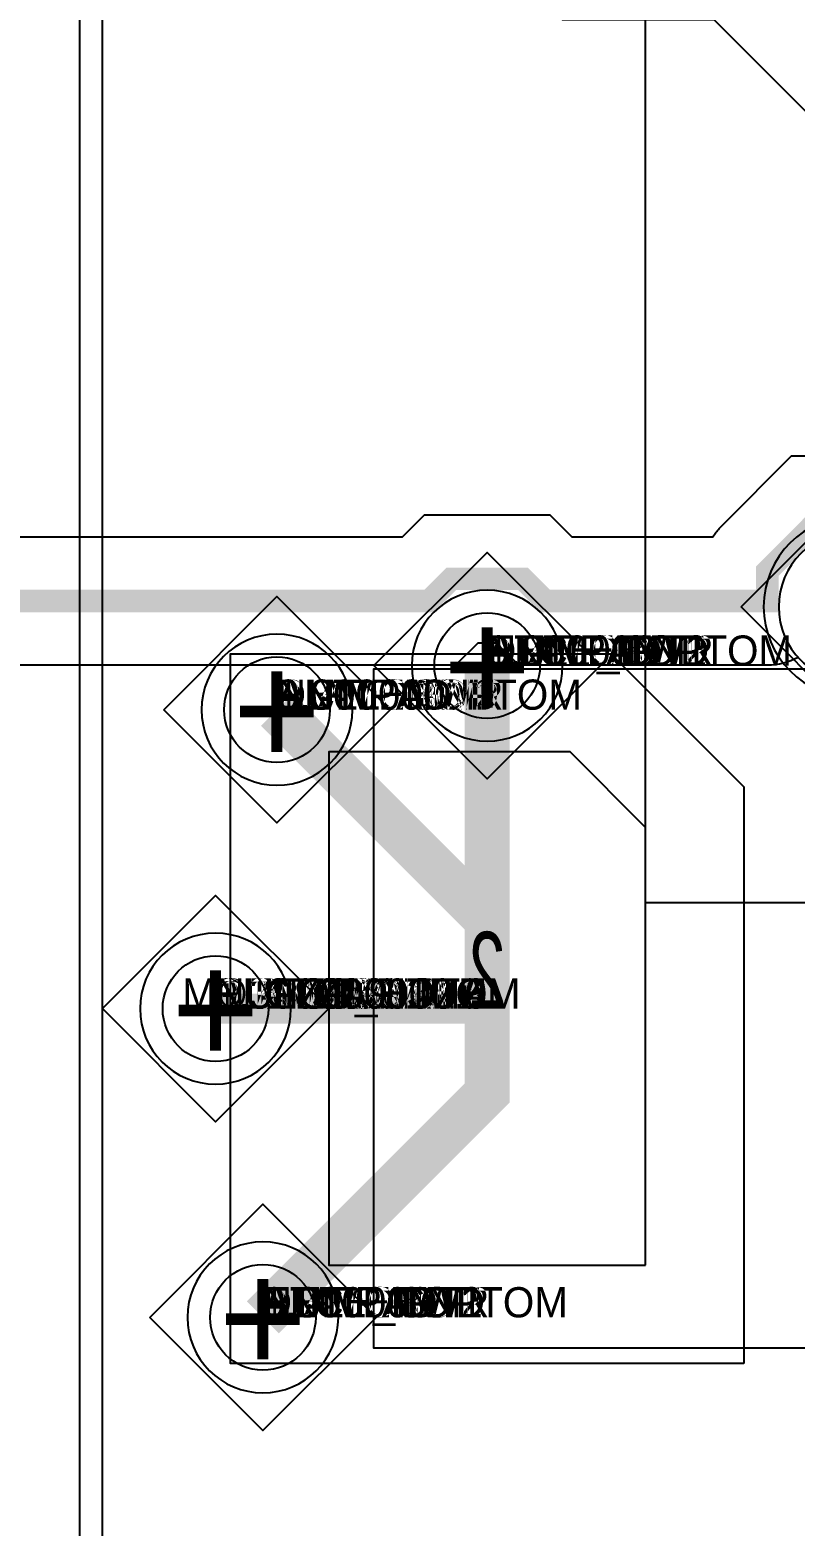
# Model space of a CAD drawing. Extents: x 0 to 323, y 0 to 320.
# Drawn here: x 166.27 to 171.34, y 81.87 to 91.78 of the extents above; entities that cross this region are included whole.
import ezdxf
from ezdxf.enums import TextEntityAlignment as Align

# ---------------------------------------------------------------- set-up
doc = ezdxf.new("R2010")
doc.units = 0
doc.header["$MEASUREMENT"] = 0
doc.layers.get('0').update_dxf_attribs({"linetype": 'CONTINUOUS'})
for name, color, linetype in [('CDN_FIGURES', 7, 'CONTINUOUS'), ('ETCH_BOTTOM', 7, 'CONTINUOUS'), ('ETCH_GND', 3, 'CONTINUOUS'), ('ETCH_INT1', 4, 'CONTINUOUS'), ('ETCH_INT2', 5, 'CONTINUOUS'), ('ETCH_PWR', 6, 'CONTINUOUS'), ('ETCH_TOP', 2, 'CONTINUOUS'), ('MANUFACTURING_NCLEGEND-1-6', 8, 'CONTINUOUS'), ('PACKAGE_GEOMETRY_ASSEMBLY_TOP', 11, 'CONTINUOUS'), ('PACKAGE_GEOMETRY_PIN_NUMBER', 9, 'CONTINUOUS')]:
    doc.layers.add(name, color=color, linetype=linetype)

# ---------------------------------------------------------------- blocks, each defined once
blk = doc.blocks.new('FIGURE_DIAMOND')
at = {"layer": 'CDN_FIGURES'}
blk.add_lwpolyline([(-0.5, 0), (0, 0.5), (0.5, 0), (0, -0.5)], close=True, dxfattribs=at)
blk = doc.blocks.new('PAD_INFO')
for tag in ['SHAPE_TYPE', 'PAD_HEIGHT', 'PAD_LAYER', 'PAD_TYPE', 'PAD_WIDTH']:
    blk.add_attdef(tag, (0, 0), '', height=0.2)
at = {"flags": 2}
blk.add_attdef('CDN_TYPE', (0, 0), '', height=0.2, dxfattribs=at)
blk = doc.blocks.new('DRILL_INFO')
at = {"flags": 2}
blk.add_attdef('CDN_TYPE', (0, 0), '', height=0.2, dxfattribs=at)
for tag in ['FSHAPE', 'FCHAR', 'DRILL_HEIGHT', 'DIAMETER', 'PLATED', 'DRILL_WIDTH']:
    blk.add_attdef(tag, (0, 0), '', height=0.2)
blk = doc.blocks.new('VIA0700X0300')
at = {"layer": 'ETCH_BOTTOM'}
blk.add_circle((0, 0), 0.35, dxfattribs=at)
at = {"layer": 'ETCH_GND'}
blk.add_circle((0, 0), 0.35, dxfattribs=at)
at = {"layer": 'ETCH_INT1'}
blk.add_circle((0, 0), 0.35, dxfattribs=at)
at = {"layer": 'ETCH_INT2'}
blk.add_circle((0, 0), 0.35, dxfattribs=at)
at = {"layer": 'ETCH_PWR'}
blk.add_circle((0, 0), 0.35, dxfattribs=at)
at = {"layer": 'ETCH_TOP'}
blk.add_circle((0, 0), 0.35, dxfattribs=at)
ref = blk.add_blockref('PAD_INFO', (0, 0))
ref.add_attrib('PAD_LAYER', 'ETCH_TOP', (0, 0), dxfattribs={"height": 0.2})
ref.add_attrib('SHAPE_TYPE', 'NULL', (0, 0), dxfattribs={"height": 0.2})
ref.add_attrib('PAD_TYPE', 'ANTIPAD', (0, 0), dxfattribs={"height": 0.2})
ref.add_attrib('PAD_WIDTH', '0.000000', (0, 0), dxfattribs={"height": 0.2})
ref.add_attrib('PAD_HEIGHT', '0.000000', (0, 0), dxfattribs={"height": 0.2})
ref = blk.add_blockref('PAD_INFO', (0, 0))
ref.add_attrib('PAD_LAYER', 'ETCH_GND', (0, 0), dxfattribs={"height": 0.2})
ref.add_attrib('SHAPE_TYPE', 'NULL', (0, 0), dxfattribs={"height": 0.2})
ref.add_attrib('PAD_TYPE', 'ANTIPAD', (0, 0), dxfattribs={"height": 0.2})
ref.add_attrib('PAD_WIDTH', '0.000000', (0, 0), dxfattribs={"height": 0.2})
ref.add_attrib('PAD_HEIGHT', '0.000000', (0, 0), dxfattribs={"height": 0.2})
ref = blk.add_blockref('PAD_INFO', (0, 0))
ref.add_attrib('PAD_LAYER', 'ETCH_INT1', (0, 0), dxfattribs={"height": 0.2})
ref.add_attrib('SHAPE_TYPE', 'NULL', (0, 0), dxfattribs={"height": 0.2})
ref.add_attrib('PAD_TYPE', 'ANTIPAD', (0, 0), dxfattribs={"height": 0.2})
ref.add_attrib('PAD_WIDTH', '0.000000', (0, 0), dxfattribs={"height": 0.2})
ref.add_attrib('PAD_HEIGHT', '0.000000', (0, 0), dxfattribs={"height": 0.2})
ref = blk.add_blockref('PAD_INFO', (0, 0))
ref.add_attrib('PAD_LAYER', 'ETCH_INT2', (0, 0), dxfattribs={"height": 0.2})
ref.add_attrib('SHAPE_TYPE', 'NULL', (0, 0), dxfattribs={"height": 0.2})
ref.add_attrib('PAD_TYPE', 'ANTIPAD', (0, 0), dxfattribs={"height": 0.2})
ref.add_attrib('PAD_WIDTH', '0.000000', (0, 0), dxfattribs={"height": 0.2})
ref.add_attrib('PAD_HEIGHT', '0.000000', (0, 0), dxfattribs={"height": 0.2})
ref = blk.add_blockref('PAD_INFO', (0, 0))
ref.add_attrib('PAD_LAYER', 'ETCH_PWR', (0, 0), dxfattribs={"height": 0.2})
ref.add_attrib('SHAPE_TYPE', 'NULL', (0, 0), dxfattribs={"height": 0.2})
ref.add_attrib('PAD_TYPE', 'ANTIPAD', (0, 0), dxfattribs={"height": 0.2})
ref.add_attrib('PAD_WIDTH', '0.000000', (0, 0), dxfattribs={"height": 0.2})
ref.add_attrib('PAD_HEIGHT', '0.000000', (0, 0), dxfattribs={"height": 0.2})
ref = blk.add_blockref('PAD_INFO', (0, 0))
ref.add_attrib('PAD_LAYER', 'ETCH_BOTTOM', (0, 0), dxfattribs={"height": 0.2})
ref.add_attrib('SHAPE_TYPE', 'NULL', (0, 0), dxfattribs={"height": 0.2})
ref.add_attrib('PAD_TYPE', 'ANTIPAD', (0, 0), dxfattribs={"height": 0.2})
ref.add_attrib('PAD_WIDTH', '0.000000', (0, 0), dxfattribs={"height": 0.2})
ref.add_attrib('PAD_HEIGHT', '0.000000', (0, 0), dxfattribs={"height": 0.2})
ref = blk.add_blockref('PAD_INFO', (0, 0))
ref.add_attrib('PAD_LAYER', 'ETCH_TOP', (0, 0), dxfattribs={"height": 0.2})
ref.add_attrib('SHAPE_TYPE', 'NULL', (0, 0), dxfattribs={"height": 0.2})
ref.add_attrib('PAD_TYPE', 'THERMAL', (0, 0), dxfattribs={"height": 0.2})
ref.add_attrib('PAD_WIDTH', '0.000000', (0, 0), dxfattribs={"height": 0.2})
ref.add_attrib('PAD_HEIGHT', '0.000000', (0, 0), dxfattribs={"height": 0.2})
ref = blk.add_blockref('PAD_INFO', (0, 0))
ref.add_attrib('PAD_LAYER', 'ETCH_GND', (0, 0), dxfattribs={"height": 0.2})
ref.add_attrib('SHAPE_TYPE', 'NULL', (0, 0), dxfattribs={"height": 0.2})
ref.add_attrib('PAD_TYPE', 'THERMAL', (0, 0), dxfattribs={"height": 0.2})
ref.add_attrib('PAD_WIDTH', '0.000000', (0, 0), dxfattribs={"height": 0.2})
ref.add_attrib('PAD_HEIGHT', '0.000000', (0, 0), dxfattribs={"height": 0.2})
ref = blk.add_blockref('PAD_INFO', (0, 0))
ref.add_attrib('PAD_LAYER', 'ETCH_INT1', (0, 0), dxfattribs={"height": 0.2})
ref.add_attrib('SHAPE_TYPE', 'NULL', (0, 0), dxfattribs={"height": 0.2})
ref.add_attrib('PAD_TYPE', 'THERMAL', (0, 0), dxfattribs={"height": 0.2})
ref.add_attrib('PAD_WIDTH', '0.000000', (0, 0), dxfattribs={"height": 0.2})
ref.add_attrib('PAD_HEIGHT', '0.000000', (0, 0), dxfattribs={"height": 0.2})
ref = blk.add_blockref('PAD_INFO', (0, 0))
ref.add_attrib('PAD_LAYER', 'ETCH_INT2', (0, 0), dxfattribs={"height": 0.2})
ref.add_attrib('SHAPE_TYPE', 'NULL', (0, 0), dxfattribs={"height": 0.2})
ref.add_attrib('PAD_TYPE', 'THERMAL', (0, 0), dxfattribs={"height": 0.2})
ref.add_attrib('PAD_WIDTH', '0.000000', (0, 0), dxfattribs={"height": 0.2})
ref.add_attrib('PAD_HEIGHT', '0.000000', (0, 0), dxfattribs={"height": 0.2})
ref = blk.add_blockref('PAD_INFO', (0, 0))
ref.add_attrib('PAD_LAYER', 'ETCH_PWR', (0, 0), dxfattribs={"height": 0.2})
ref.add_attrib('SHAPE_TYPE', 'NULL', (0, 0), dxfattribs={"height": 0.2})
ref.add_attrib('PAD_TYPE', 'THERMAL', (0, 0), dxfattribs={"height": 0.2})
ref.add_attrib('PAD_WIDTH', '0.000000', (0, 0), dxfattribs={"height": 0.2})
ref.add_attrib('PAD_HEIGHT', '0.000000', (0, 0), dxfattribs={"height": 0.2})
ref = blk.add_blockref('PAD_INFO', (0, 0))
ref.add_attrib('PAD_LAYER', 'ETCH_BOTTOM', (0, 0), dxfattribs={"height": 0.2})
ref.add_attrib('SHAPE_TYPE', 'NULL', (0, 0), dxfattribs={"height": 0.2})
ref.add_attrib('PAD_TYPE', 'THERMAL', (0, 0), dxfattribs={"height": 0.2})
ref.add_attrib('PAD_WIDTH', '0.000000', (0, 0), dxfattribs={"height": 0.2})
ref.add_attrib('PAD_HEIGHT', '0.000000', (0, 0), dxfattribs={"height": 0.2})
ref = blk.add_blockref('PAD_INFO', (0, 0))
ref.add_attrib('PAD_LAYER', 'ETCH_TOP', (0, 0), dxfattribs={"height": 0.2})
ref.add_attrib('SHAPE_TYPE', 'CIRCLE', (0, 0), dxfattribs={"height": 0.2})
ref.add_attrib('PAD_TYPE', 'REGULAR', (0, 0), dxfattribs={"height": 0.2})
ref.add_attrib('PAD_WIDTH', '0.700000', (0, 0), dxfattribs={"height": 0.2})
ref.add_attrib('PAD_HEIGHT', '0.700000', (0, 0), dxfattribs={"height": 0.2})
ref = blk.add_blockref('PAD_INFO', (0, 0))
ref.add_attrib('PAD_LAYER', 'ETCH_GND', (0, 0), dxfattribs={"height": 0.2})
ref.add_attrib('SHAPE_TYPE', 'CIRCLE', (0, 0), dxfattribs={"height": 0.2})
ref.add_attrib('PAD_TYPE', 'REGULAR', (0, 0), dxfattribs={"height": 0.2})
ref.add_attrib('PAD_WIDTH', '0.700000', (0, 0), dxfattribs={"height": 0.2})
ref.add_attrib('PAD_HEIGHT', '0.700000', (0, 0), dxfattribs={"height": 0.2})
ref = blk.add_blockref('PAD_INFO', (0, 0))
ref.add_attrib('PAD_LAYER', 'ETCH_INT1', (0, 0), dxfattribs={"height": 0.2})
ref.add_attrib('SHAPE_TYPE', 'CIRCLE', (0, 0), dxfattribs={"height": 0.2})
ref.add_attrib('PAD_TYPE', 'REGULAR', (0, 0), dxfattribs={"height": 0.2})
ref.add_attrib('PAD_WIDTH', '0.700000', (0, 0), dxfattribs={"height": 0.2})
ref.add_attrib('PAD_HEIGHT', '0.700000', (0, 0), dxfattribs={"height": 0.2})
ref = blk.add_blockref('PAD_INFO', (0, 0))
ref.add_attrib('PAD_LAYER', 'ETCH_INT2', (0, 0), dxfattribs={"height": 0.2})
ref.add_attrib('SHAPE_TYPE', 'CIRCLE', (0, 0), dxfattribs={"height": 0.2})
ref.add_attrib('PAD_TYPE', 'REGULAR', (0, 0), dxfattribs={"height": 0.2})
ref.add_attrib('PAD_WIDTH', '0.700000', (0, 0), dxfattribs={"height": 0.2})
ref.add_attrib('PAD_HEIGHT', '0.700000', (0, 0), dxfattribs={"height": 0.2})
ref = blk.add_blockref('PAD_INFO', (0, 0))
ref.add_attrib('PAD_LAYER', 'ETCH_PWR', (0, 0), dxfattribs={"height": 0.2})
ref.add_attrib('SHAPE_TYPE', 'CIRCLE', (0, 0), dxfattribs={"height": 0.2})
ref.add_attrib('PAD_TYPE', 'REGULAR', (0, 0), dxfattribs={"height": 0.2})
ref.add_attrib('PAD_WIDTH', '0.700000', (0, 0), dxfattribs={"height": 0.2})
ref.add_attrib('PAD_HEIGHT', '0.700000', (0, 0), dxfattribs={"height": 0.2})
ref = blk.add_blockref('PAD_INFO', (0, 0))
ref.add_attrib('PAD_LAYER', 'ETCH_BOTTOM', (0, 0), dxfattribs={"height": 0.2})
ref.add_attrib('SHAPE_TYPE', 'CIRCLE', (0, 0), dxfattribs={"height": 0.2})
ref.add_attrib('PAD_TYPE', 'REGULAR', (0, 0), dxfattribs={"height": 0.2})
ref.add_attrib('PAD_WIDTH', '0.700000', (0, 0), dxfattribs={"height": 0.2})
ref.add_attrib('PAD_HEIGHT', '0.700000', (0, 0), dxfattribs={"height": 0.2})
ref = blk.add_blockref('DRILL_INFO', (0, 0))
ref.add_attrib('DIAMETER', '0.300000', (0, 0), dxfattribs={"height": 0.2})
ref.add_attrib('PLATED', 'PLATED', (0, 0), dxfattribs={"height": 0.2})
ref.add_attrib('FSHAPE', 'DIAMOND', (0, 0), dxfattribs={"height": 0.2})
ref.add_attrib('FCHAR', '+', (0, 0), dxfattribs={"height": 0.2})
ref.add_attrib('DRILL_WIDTH', '1.500000', (0, 0), dxfattribs={"height": 0.2})
ref.add_attrib('DRILL_HEIGHT', '1.500000', (0, 0), dxfattribs={"height": 0.2})
for tag in ['CDN_TYPE', 'PIN']:
    blk.add_attdef(tag, (0, 0), '', height=0.2)
at = {"flags": 2}
for tag in ['PSTKNAME', 'BBV']:
    blk.add_attdef(tag, (0, 0), '', height=0.2, dxfattribs=at)
blk = doc.blocks.new('RC2100X3400TS_C1')
at = {"layer": 'ETCH_TOP'}
blk.add_lwpolyline([(-1.05, -1.7), (-1.05, 1.2), (-0.55, 1.7), (1.05, 1.7), (1.05, -1.7)], close=True, dxfattribs=at)
ref = blk.add_blockref('PAD_INFO', (0, 0))
ref.add_attrib('PAD_LAYER', 'ETCH_TOP', (0, 0), dxfattribs={"height": 0.2})
ref.add_attrib('SHAPE_TYPE', 'NULL', (0, 0), dxfattribs={"height": 0.2})
ref.add_attrib('PAD_TYPE', 'ANTIPAD', (0, 0), dxfattribs={"height": 0.2})
ref.add_attrib('PAD_WIDTH', '0.000000', (0, 0), dxfattribs={"height": 0.2})
ref.add_attrib('PAD_HEIGHT', '0.000000', (0, 0), dxfattribs={"height": 0.2})
ref = blk.add_blockref('PAD_INFO', (0, 0))
ref.add_attrib('PAD_LAYER', 'ETCH_GND', (0, 0), dxfattribs={"height": 0.2})
ref.add_attrib('SHAPE_TYPE', 'NULL', (0, 0), dxfattribs={"height": 0.2})
ref.add_attrib('PAD_TYPE', 'ANTIPAD', (0, 0), dxfattribs={"height": 0.2})
ref.add_attrib('PAD_WIDTH', '0.000000', (0, 0), dxfattribs={"height": 0.2})
ref.add_attrib('PAD_HEIGHT', '0.000000', (0, 0), dxfattribs={"height": 0.2})
ref = blk.add_blockref('PAD_INFO', (0, 0))
ref.add_attrib('PAD_LAYER', 'ETCH_INT1', (0, 0), dxfattribs={"height": 0.2})
ref.add_attrib('SHAPE_TYPE', 'NULL', (0, 0), dxfattribs={"height": 0.2})
ref.add_attrib('PAD_TYPE', 'ANTIPAD', (0, 0), dxfattribs={"height": 0.2})
ref.add_attrib('PAD_WIDTH', '0.000000', (0, 0), dxfattribs={"height": 0.2})
ref.add_attrib('PAD_HEIGHT', '0.000000', (0, 0), dxfattribs={"height": 0.2})
ref = blk.add_blockref('PAD_INFO', (0, 0))
ref.add_attrib('PAD_LAYER', 'ETCH_INT2', (0, 0), dxfattribs={"height": 0.2})
ref.add_attrib('SHAPE_TYPE', 'NULL', (0, 0), dxfattribs={"height": 0.2})
ref.add_attrib('PAD_TYPE', 'ANTIPAD', (0, 0), dxfattribs={"height": 0.2})
ref.add_attrib('PAD_WIDTH', '0.000000', (0, 0), dxfattribs={"height": 0.2})
ref.add_attrib('PAD_HEIGHT', '0.000000', (0, 0), dxfattribs={"height": 0.2})
ref = blk.add_blockref('PAD_INFO', (0, 0))
ref.add_attrib('PAD_LAYER', 'ETCH_PWR', (0, 0), dxfattribs={"height": 0.2})
ref.add_attrib('SHAPE_TYPE', 'NULL', (0, 0), dxfattribs={"height": 0.2})
ref.add_attrib('PAD_TYPE', 'ANTIPAD', (0, 0), dxfattribs={"height": 0.2})
ref.add_attrib('PAD_WIDTH', '0.000000', (0, 0), dxfattribs={"height": 0.2})
ref.add_attrib('PAD_HEIGHT', '0.000000', (0, 0), dxfattribs={"height": 0.2})
ref = blk.add_blockref('PAD_INFO', (0, 0))
ref.add_attrib('PAD_LAYER', 'ETCH_BOTTOM', (0, 0), dxfattribs={"height": 0.2})
ref.add_attrib('SHAPE_TYPE', 'NULL', (0, 0), dxfattribs={"height": 0.2})
ref.add_attrib('PAD_TYPE', 'ANTIPAD', (0, 0), dxfattribs={"height": 0.2})
ref.add_attrib('PAD_WIDTH', '0.000000', (0, 0), dxfattribs={"height": 0.2})
ref.add_attrib('PAD_HEIGHT', '0.000000', (0, 0), dxfattribs={"height": 0.2})
ref = blk.add_blockref('PAD_INFO', (0, 0))
ref.add_attrib('PAD_LAYER', 'ETCH_TOP', (0, 0), dxfattribs={"height": 0.2})
ref.add_attrib('SHAPE_TYPE', 'NULL', (0, 0), dxfattribs={"height": 0.2})
ref.add_attrib('PAD_TYPE', 'THERMAL', (0, 0), dxfattribs={"height": 0.2})
ref.add_attrib('PAD_WIDTH', '0.000000', (0, 0), dxfattribs={"height": 0.2})
ref.add_attrib('PAD_HEIGHT', '0.000000', (0, 0), dxfattribs={"height": 0.2})
ref = blk.add_blockref('PAD_INFO', (0, 0))
ref.add_attrib('PAD_LAYER', 'ETCH_GND', (0, 0), dxfattribs={"height": 0.2})
ref.add_attrib('SHAPE_TYPE', 'NULL', (0, 0), dxfattribs={"height": 0.2})
ref.add_attrib('PAD_TYPE', 'THERMAL', (0, 0), dxfattribs={"height": 0.2})
ref.add_attrib('PAD_WIDTH', '0.000000', (0, 0), dxfattribs={"height": 0.2})
ref.add_attrib('PAD_HEIGHT', '0.000000', (0, 0), dxfattribs={"height": 0.2})
ref = blk.add_blockref('PAD_INFO', (0, 0))
ref.add_attrib('PAD_LAYER', 'ETCH_INT1', (0, 0), dxfattribs={"height": 0.2})
ref.add_attrib('SHAPE_TYPE', 'NULL', (0, 0), dxfattribs={"height": 0.2})
ref.add_attrib('PAD_TYPE', 'THERMAL', (0, 0), dxfattribs={"height": 0.2})
ref.add_attrib('PAD_WIDTH', '0.000000', (0, 0), dxfattribs={"height": 0.2})
ref.add_attrib('PAD_HEIGHT', '0.000000', (0, 0), dxfattribs={"height": 0.2})
ref = blk.add_blockref('PAD_INFO', (0, 0))
ref.add_attrib('PAD_LAYER', 'ETCH_INT2', (0, 0), dxfattribs={"height": 0.2})
ref.add_attrib('SHAPE_TYPE', 'NULL', (0, 0), dxfattribs={"height": 0.2})
ref.add_attrib('PAD_TYPE', 'THERMAL', (0, 0), dxfattribs={"height": 0.2})
ref.add_attrib('PAD_WIDTH', '0.000000', (0, 0), dxfattribs={"height": 0.2})
ref.add_attrib('PAD_HEIGHT', '0.000000', (0, 0), dxfattribs={"height": 0.2})
ref = blk.add_blockref('PAD_INFO', (0, 0))
ref.add_attrib('PAD_LAYER', 'ETCH_PWR', (0, 0), dxfattribs={"height": 0.2})
ref.add_attrib('SHAPE_TYPE', 'NULL', (0, 0), dxfattribs={"height": 0.2})
ref.add_attrib('PAD_TYPE', 'THERMAL', (0, 0), dxfattribs={"height": 0.2})
ref.add_attrib('PAD_WIDTH', '0.000000', (0, 0), dxfattribs={"height": 0.2})
ref.add_attrib('PAD_HEIGHT', '0.000000', (0, 0), dxfattribs={"height": 0.2})
ref = blk.add_blockref('PAD_INFO', (0, 0))
ref.add_attrib('PAD_LAYER', 'ETCH_BOTTOM', (0, 0), dxfattribs={"height": 0.2})
ref.add_attrib('SHAPE_TYPE', 'NULL', (0, 0), dxfattribs={"height": 0.2})
ref.add_attrib('PAD_TYPE', 'THERMAL', (0, 0), dxfattribs={"height": 0.2})
ref.add_attrib('PAD_WIDTH', '0.000000', (0, 0), dxfattribs={"height": 0.2})
ref.add_attrib('PAD_HEIGHT', '0.000000', (0, 0), dxfattribs={"height": 0.2})
ref = blk.add_blockref('PAD_INFO', (0, 0))
ref.add_attrib('PAD_LAYER', 'ETCH_TOP', (0, 0), dxfattribs={"height": 0.2})
ref.add_attrib('SHAPE_TYPE', 'SHAPE', (0, 0), dxfattribs={"height": 0.2})
ref.add_attrib('PAD_TYPE', 'REGULAR', (0, 0), dxfattribs={"height": 0.2})
ref.add_attrib('PAD_WIDTH', '2.100000', (0, 0), dxfattribs={"height": 0.2})
ref.add_attrib('PAD_HEIGHT', '3.400000', (0, 0), dxfattribs={"height": 0.2})
ref = blk.add_blockref('PAD_INFO', (0, 0))
ref.add_attrib('PAD_LAYER', 'ETCH_GND', (0, 0), dxfattribs={"height": 0.2})
ref.add_attrib('SHAPE_TYPE', 'NULL', (0, 0), dxfattribs={"height": 0.2})
ref.add_attrib('PAD_TYPE', 'REGULAR', (0, 0), dxfattribs={"height": 0.2})
ref.add_attrib('PAD_WIDTH', '0.000000', (0, 0), dxfattribs={"height": 0.2})
ref.add_attrib('PAD_HEIGHT', '0.000000', (0, 0), dxfattribs={"height": 0.2})
ref = blk.add_blockref('PAD_INFO', (0, 0))
ref.add_attrib('PAD_LAYER', 'ETCH_INT1', (0, 0), dxfattribs={"height": 0.2})
ref.add_attrib('SHAPE_TYPE', 'NULL', (0, 0), dxfattribs={"height": 0.2})
ref.add_attrib('PAD_TYPE', 'REGULAR', (0, 0), dxfattribs={"height": 0.2})
ref.add_attrib('PAD_WIDTH', '0.000000', (0, 0), dxfattribs={"height": 0.2})
ref.add_attrib('PAD_HEIGHT', '0.000000', (0, 0), dxfattribs={"height": 0.2})
ref = blk.add_blockref('PAD_INFO', (0, 0))
ref.add_attrib('PAD_LAYER', 'ETCH_INT2', (0, 0), dxfattribs={"height": 0.2})
ref.add_attrib('SHAPE_TYPE', 'NULL', (0, 0), dxfattribs={"height": 0.2})
ref.add_attrib('PAD_TYPE', 'REGULAR', (0, 0), dxfattribs={"height": 0.2})
ref.add_attrib('PAD_WIDTH', '0.000000', (0, 0), dxfattribs={"height": 0.2})
ref.add_attrib('PAD_HEIGHT', '0.000000', (0, 0), dxfattribs={"height": 0.2})
ref = blk.add_blockref('PAD_INFO', (0, 0))
ref.add_attrib('PAD_LAYER', 'ETCH_PWR', (0, 0), dxfattribs={"height": 0.2})
ref.add_attrib('SHAPE_TYPE', 'NULL', (0, 0), dxfattribs={"height": 0.2})
ref.add_attrib('PAD_TYPE', 'REGULAR', (0, 0), dxfattribs={"height": 0.2})
ref.add_attrib('PAD_WIDTH', '0.000000', (0, 0), dxfattribs={"height": 0.2})
ref.add_attrib('PAD_HEIGHT', '0.000000', (0, 0), dxfattribs={"height": 0.2})
ref = blk.add_blockref('PAD_INFO', (0, 0))
ref.add_attrib('PAD_LAYER', 'ETCH_BOTTOM', (0, 0), dxfattribs={"height": 0.2})
ref.add_attrib('SHAPE_TYPE', 'NULL', (0, 0), dxfattribs={"height": 0.2})
ref.add_attrib('PAD_TYPE', 'REGULAR', (0, 0), dxfattribs={"height": 0.2})
ref.add_attrib('PAD_WIDTH', '0.000000', (0, 0), dxfattribs={"height": 0.2})
ref.add_attrib('PAD_HEIGHT', '0.000000', (0, 0), dxfattribs={"height": 0.2})
ref = blk.add_blockref('DRILL_INFO', (0, 0))
ref.add_attrib('DIAMETER', '0.000000', (0, 0), dxfattribs={"height": 0.2})
ref.add_attrib('PLATED', 'PLATED', (0, 0), dxfattribs={"height": 0.2})
ref.add_attrib('FSHAPE', 'NULL', (0, 0), dxfattribs={"height": 0.2})
ref.add_attrib('DRILL_WIDTH', '0.000000', (0, 0), dxfattribs={"height": 0.2})
ref.add_attrib('DRILL_HEIGHT', '0.000000', (0, 0), dxfattribs={"height": 0.2})
for tag in ['CDN_TYPE', 'PIN']:
    blk.add_attdef(tag, (0, 0), '', height=0.2)
at = {"flags": 2}
for tag in ['PSTKNAME', 'BBV']:
    blk.add_attdef(tag, (0, 0), '', height=0.2, dxfattribs=at)
blk = doc.blocks.new('F154')
at = {"layer": 'PACKAGE_GEOMETRY_ASSEMBLY_TOP'}
blk.add_lwpolyline([(-0.75, -2.25), (6.75, -2.25), (6.75, 2.25), (-0.75, 2.25)], close=True, dxfattribs=at)
at = {"layer": 'ETCH_TOP'}
ref = blk.add_blockref('RC2100X3400TS_C1', (6, 0), dxfattribs=at)
ref.add_attrib('CDN_TYPE', 'PIN', (0, 0), dxfattribs={"height": 0.2})
ref.add_attrib('PIN', '2', (0, 0), dxfattribs={"height": 0.2})
at = {"flags": 2}
for tag in ['SYMBOL_TYPE', 'CDN_TYPE', 'REFDES']:
    blk.add_attdef(tag, (0, 0), '', height=0.2, dxfattribs=at)

msp = doc.modelspace()

# ---------------------------------------------------------------- linework, layer by layer
at = {"layer": 'ETCH_BOTTOM'}
for points, format in [([(177.2001, 96.844), (177.2001, 82.0999), (172.4499, 82.0999), (172.4499, 84.6652), (172.4424, 84.6775, -0.283587), (172.4424, 85.2025), (172.4499, 85.2148), (172.4499, 90.205), (170.805, 91.8499), (169.7999, 91.8499), (169.7999, 92.6989), (167.9637, 92.6989), (167.0829, 93.5797), (167.0829, 97.3991)], "xyb"), ([(169.3, 85.887, 0.3, 0.3, 0), (169.3, 87.572, 0.3, 0.3, 0)], "xyseb"), ([(169.3, 85.887, 0.3, 0.3, 0), (167.907, 87.28, 0.3, 0.3, 0)], "xyseb"), ([(169.3, 85.3, 0.3, 0.3, 0), (169.3, 85.887, 0.3, 0.3, 0)], "xyseb"), ([(169.3, 85.3, 0.3, 0.3, 0), (169.3, 84.741, 0.3, 0.3, 0), (167.814, 83.255, 0.3, 0.3, 0)], "xyseb"), ([(169.3, 85.3, 0.2, 0.2, 0), (167.5, 85.3, 0.2, 0.2, 0)], "xyseb")]:
    msp.add_lwpolyline(points, format=format, dxfattribs=at)
msp.add_lwpolyline([(171.732, 88.5611, 1), (171.732, 87.3609, 1)], format="xyb", close=True, dxfattribs=at)
msp.add_lwpolyline([(171.0001, 82.9499), (167.5999, 82.9499), (167.5999, 87.6501), (170.1193, 87.6501), (171.0001, 86.7693)], close=True, dxfattribs=at)
at = {"layer": 'ETCH_GND'}
msp.add_lwpolyline([(172.2321, 87.961, 1), (171.2319, 87.961, 1)], format="xyb", close=True, dxfattribs=at)
at = {"layer": 'ETCH_INT1'}
for points in [[(167.4, 70.6006), (167.4, 77.6), (166.725, 78.275), (166.725, 78.575), (166.75, 78.6), (166.75, 108.85), (128.6176, 108.85, -0.663395), (128.545, 109.0221, 2.369081), (127.255, 109.0221, -0.663395), (127.1824, 108.85), (126.6176, 108.85, -0.663395), (126.545, 109.0221, 2.369081), (125.255, 109.0221, -0.663395)], [(167.2499, 59.4622), (167.2499, 77.5378), (166.5749, 78.2128), (166.5749, 78.6372), (166.5999, 78.6622), (166.5999, 108.6999), (65.9231, 108.6999, 0.757335)]]:
    msp.add_lwpolyline(points, format="xyb", dxfattribs=at)
for points in [[(169.8001, 87.572, 1), (168.7999, 87.572, 1)], [(168.4071, 87.28, 1), (167.4069, 87.28, 1)], [(168.0001, 85.3, 1), (166.9999, 85.3, 1)], [(168.3141, 83.255, 1), (167.3139, 83.255, 1)]]:
    msp.add_lwpolyline(points, format="xyb", close=True, dxfattribs=at)
at = {"layer": 'ETCH_INT2'}
for points, format in [([(125.2372, 88.4251), (168.7386, 88.4251), (168.8856, 88.5721), (169.7144, 88.5721), (169.8614, 88.4251), (170.7959, 88.4251), (170.811, 88.4463, -0.041379), (170.8564, 88.4999), (171.3176, 88.9611), (172.1464, 88.9611), (172.6076, 88.4999, -0.041379), (172.653, 88.4463), (172.6681, 88.4251), (183.0009, 88.4251)], "xyb"), ([(184.23, 88, 0.15, 0.15, 0), (172.307, 88, 0.15, 0.15, 0), (172.307, 88.1993, 0.15, 0.15, 0), (171.9703, 88.536, 0.15, 0.15, 0), (171.4937, 88.536, 0.15, 0.15, 0), (171.157, 88.1993, 0.15, 0.15, 0), (171.157, 88, 0.15, 0.15, 0), (169.6853, 88, 0.15, 0.15, 0), (169.5383, 88.147, 0.15, 0.15, 0), (169.0617, 88.147, 0.15, 0.15, 0), (168.9147, 88, 0.15, 0.15, 0), (125.4133, 88, 0.15, 0.15, 0), (116.5383, 79.125, 0.15, 0.15, 0), (115.8118, 79.125, 0.15, 0.15, 0), (103.7868, 67.1, 0.15, 0.15, 0), (92.4, 67.1, 0.15, 0.15, 0)], "xyseb"), ([(183.0009, 87.5749), (172.307, 87.5749, -0.125213), (172.1038, 87.6266, -0.445558), (171.3602, 87.6266, -0.125213), (171.157, 87.5749), (169.5092, 87.5749), (169.3622, 87.7219), (169.2378, 87.7219), (169.0908, 87.5749), (125.5894, 87.5749)], "xyb")]:
    msp.add_lwpolyline(points, format=format, dxfattribs=at)
at = {"layer": 'ETCH_PWR'}
for points in [[(171.732, 88.4611, 1), (171.732, 87.4609, 1)], [(169.3, 88.0721, 1), (169.3, 87.0719, 1)], [(167.907, 87.7801, 1), (167.907, 86.7799, 1)], [(168.0001, 85.3, 1), (166.9999, 85.3, 1)], [(167.814, 83.7551, 1), (167.814, 82.7549, 1)]]:
    msp.add_lwpolyline(points, format="xyb", close=True, dxfattribs=at)
at = {"layer": 'ETCH_TOP'}
msp.add_lwpolyline([(176.75, 115), (176.75, 86), (170.35, 86), (170.35, 115)], close=True, dxfattribs=at)

# ---------------------------------------------------------------- block references
at = {"xscale": -1}
msp.add_blockref('F154', (175.3, 85.3), dxfattribs=at)
at = {"layer": 'ETCH_TOP'}
for p in [(169.3, 87.572), (167.907, 87.28), (167.5, 85.3), (167.814, 83.255)]:
    msp.add_blockref('VIA0700X0300', p, dxfattribs=at)
at = {"layer": 'MANUFACTURING_NCLEGEND-1-6', "xscale": 1.5, "yscale": 1.5}
for p in [(171.732, 87.961), (169.3, 87.572), (167.907, 87.28), (167.5, 85.3), (167.814, 83.255)]:
    msp.add_blockref('FIGURE_DIAMOND', p, dxfattribs=at)

# ---------------------------------------------------------------- texts
at = {"layer": 'MANUFACTURING_NCLEGEND-1-6'}
for p in [(169.3, 87.572), (167.907, 87.28), (167.5, 85.3), (167.814, 83.255)]:
    msp.add_text('+', height=0.75, dxfattribs=at).set_placement(p, align=Align.MIDDLE_CENTER)
at = {"layer": 'PACKAGE_GEOMETRY_PIN_NUMBER', "text_generation_flag": 2, "width": 0.649606}
msp.add_text('2', height=0.508, dxfattribs=at).set_placement((169.3, 85.3), align=Align.CENTER)

doc.saveas('drawing.dxf')
